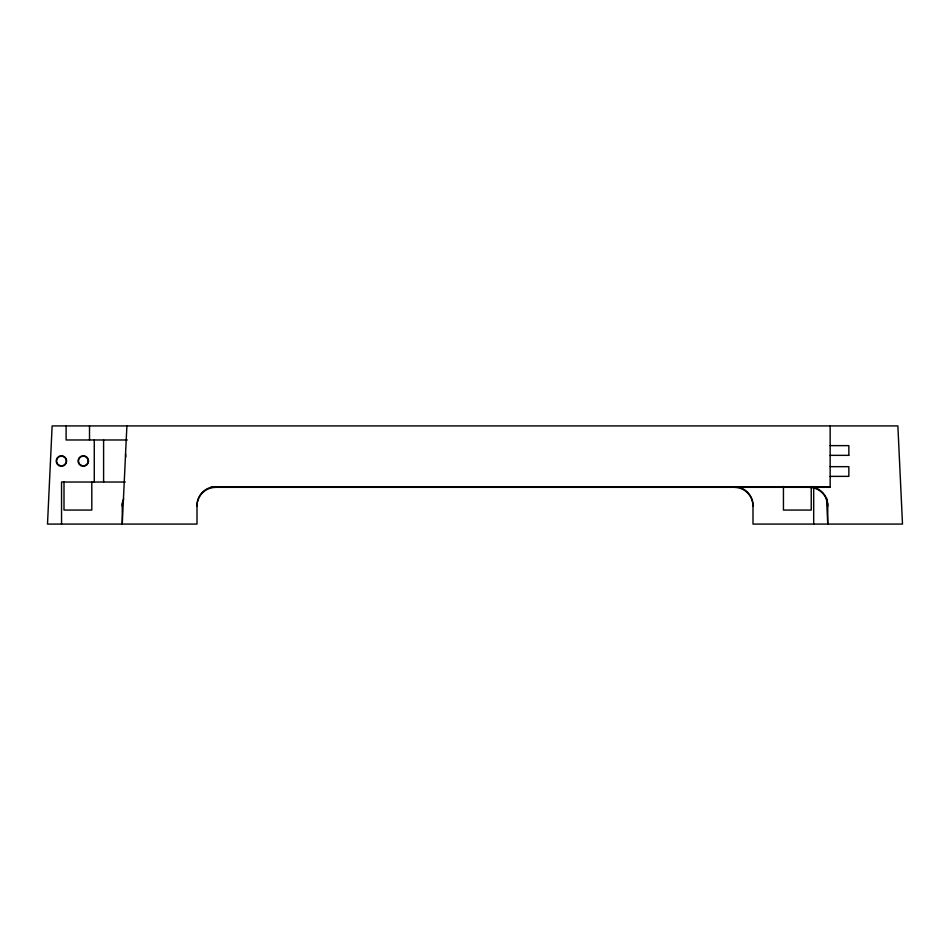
<?xml version="1.0" encoding="UTF-8"?>
<svg xmlns="http://www.w3.org/2000/svg" width="950" height="950" viewBox="0 0 950 950"><rect width="100%" height="100%" fill="white"/><g stroke="black" fill="none" stroke-linecap="round" stroke-linejoin="round"><path stroke-width="1.43" d="M126.884 425.921L122.253 524.079L122.253 505.412A18.691 18.668 0 0 1 122.894 500.579M127.3 439.981L66.108 439.981L66.108 425.921M830.158 445.633L848.849 445.633L848.849 455.335M830.158 455.347L848.849 455.347M830.158 466.664L848.849 466.664L848.849 476.354L830.158 476.378M125.293 482.03L61.548 482.03L61.548 524.079M741.451 488.157A18.691 18.668 0 0 1 752.994 505.412L752.994 524.079L902.5 524.079L897.869 425.921L52.131 425.921L47.5 524.079L197.006 524.079L197.006 505.412A18.691 18.668 0 0 1 215.697 486.744L830.158 486.744M210.686 487.326L830.158 487.326L830.158 425.921M125.566 454.005L125.816 456.926M826.5 497.705L827.747 524.079L827.747 505.412A18.691 18.668 0 0 0 811.502 486.899M813.687 487.825L813.687 524.079M811.241 486.459L811.241 510.067L783.441 510.067L783.441 486.459M809.056 486.744L809.056 487.326A18.703 18.703 0 0 1 827.735 506.029M734.303 486.744L734.303 487.326A18.703 18.703 0 0 1 752.982 506.029M215.697 486.744L215.697 487.326A18.703 18.703 0 0 0 197.018 506.029M103.597 439.981L103.597 482.03M94.264 439.981L94.264 482.03M91.806 482.03L91.806 510.067L64.006 510.067L64.006 482.03M89.514 425.921L89.514 439.981M736.737 486.899A18.691 18.668 0 0 1 739.136 487.374M122.265 506.029A18.703 18.703 0 0 1 123.678 498.869M80.702 465.536A5.237 5.237 0 0 0 88.552 460.999A5.237 5.237 0 0 0 80.702 456.475A5.237 5.237 0 0 0 80.702 465.536M58.805 465.536A5.237 5.237 0 0 0 66.654 460.999A5.237 5.237 0 0 0 58.805 456.475A5.237 5.237 0 0 0 58.805 465.536M80.881 465.215A4.857 4.857 0 0 0 88.172 460.999A4.857 4.857 0 0 0 80.881 456.796A4.857 4.857 0 0 0 80.881 465.215M58.639 464.989A4.857 4.857 0 0 0 66.263 461.427A4.857 4.857 0 0 0 59.375 456.606A4.857 4.857 0 0 0 58.639 464.989"/></g></svg>
